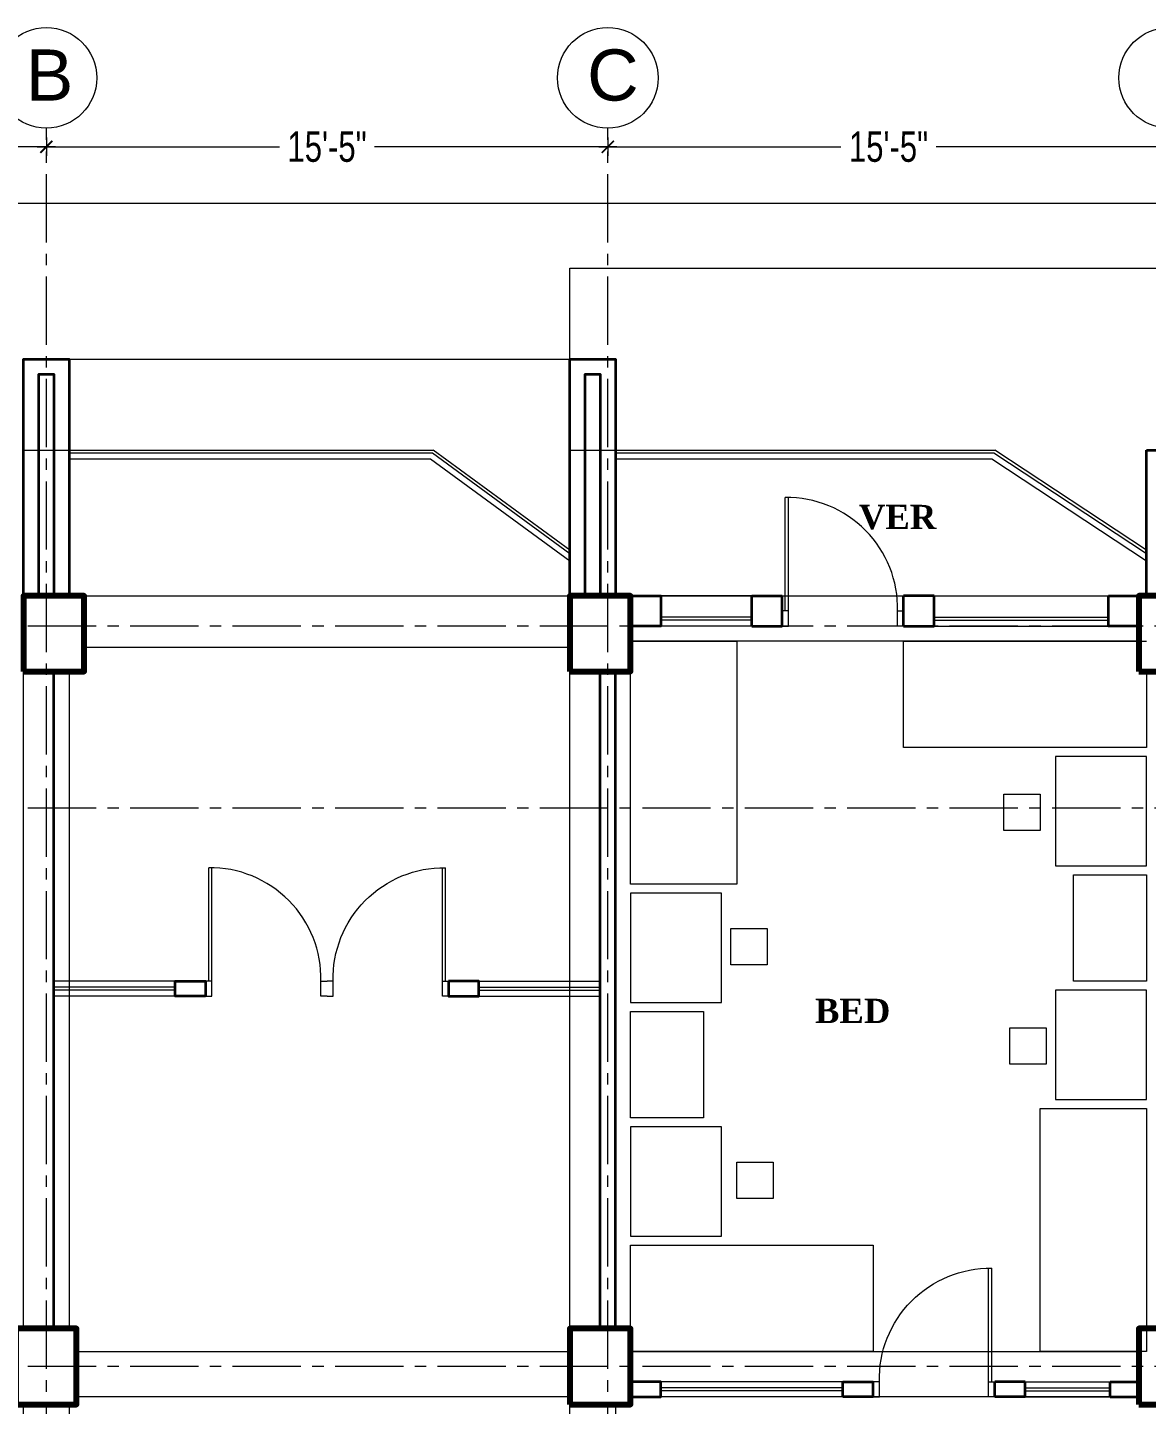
# Model space of a CAD drawing. Header units: feet. Extents: x 25261344 to 25389498, y 30010528 to 30074588.
# Drawn here: x 25363905 to 25364273.7, y 30072579.2 to 30073033 of the extents above; entities that cross this region are included whole.
import ezdxf

# ---------------------------------------------------------------- set-up
doc = ezdxf.new("R2010")
doc.units = ezdxf.units.FT
doc.header["$LTSCALE"] = 30
doc.header["$MEASUREMENT"] = 0
doc.header["$PDMODE"] = 32
doc.header["$PDSIZE"] = 15
doc.linetypes.add('CENTER2', pattern=[1.125, 0.75, -0.125, 0.125, -0.125])
doc.linetypes.add('DASHED', pattern=[0.75, 0.5, -0.25])
doc.layers.get('0').update_dxf_attribs({"lineweight": 5})
for name, color, linetype, lineweight in [('Column', 1, 'Continuous', 80), ('Dim-1', 7, 'Continuous', 9), ('Door', 32, 'Continuous', 5), ('Furnitures', 251, 'Continuous', 9), ('GRADE BEAM', 2, 'Continuous', 20), ('grid text', 252, 'CENTER2', 9), ('line 2', 7, 'Continuous', 13), ('rail', 224, 'Continuous', 9), ('TEXT', 7, 'Continuous', 18), ('WALL', 7, 'Continuous', 35), ('WIN', 142, 'Continuous', 20)]:
    doc.layers.add(name, color=color, linetype=linetype, lineweight=lineweight)
doc.styles.add('RomanS', font='swissl.ttf')
doc.styles.get("Standard").update_dxf_attribs({"font": 'timesbd.ttf'})
doc.styles.add('SWIS_LT', font='swisscl.ttf')
doc.dimstyles.new('dim-02', dxfattribs={"dimtxt": 8, "dimasz": 3, "dimexe": 3, "dimexo": 3, "dimgap": 2, "dimtad": 0, "dimdec": 0, "dimzin": 0, "dimdsep": 46, "dimlunit": 4, "dimtxsty": 'SWIS_LT', "dimblk": 'ARCHTICK', "dimcen": 2, "dimdle": 3, "dimclrd": 256, "dimclre": 256, "dimclrt": 256, "dimadec": 0, "dimazin": 0, "dimtfac": 1, "dimtdec": 0, "dimtix": 1, "dimtmove": 0, "dimatfit": 3, "dimfxl": 0, "dimfrac": 2, "dimtolj": 1, "dimtzin": 1, "dimlwd": -1, "dimarcsym": 0})

# ---------------------------------------------------------------- blocks, each defined once
blk = doc.blocks.new('FG')
at = {"layer": 'Door'}
for p, q in [((-2, -5), (-2, -42.39)), ((-1, -5), (-1, -42.39))]:
    blk.add_line(p, q, dxfattribs=at)
for points in [[(-40, 0), (-38, 0), (-38, -5), (-40, -5)], [(0, 0), (-2, 0), (-2, -5), (0, -5)]]:
    blk.add_lwpolyline(points, dxfattribs=at)
blk.add_arc((-1.44, -5.83), 36.57, 178.7054, 270.6905, dxfattribs=at)
blk = doc.blocks.new('_ArchTick')
at = {"color": 0, "linetype": 'ByBlock', "const_width": 0.15}
blk.add_lwpolyline([(-0.5, -0.5), (0.5, 0.5)], dxfattribs=at)
blk = doc.blocks.new('*D116')
for p, q in [((25359603.96, 30072993.65), (25359683.77, 30072993.65)), ((25359794.96, 30072993.65), (25359715.14, 30072993.65))]:
    blk.add_line(p, q)
at = {"lineweight": -2}
for p, q in [((25359606.96, 30072996.78), (25359606.96, 30072990.65)), ((25359791.96, 30072996.78), (25359791.96, 30072990.65))]:
    blk.add_line(p, q, dxfattribs=at)
at = {"layer": 'Defpoints', "color": 0}
for p in [(25359606.96, 30072999.78), (25359791.96, 30072999.78), (25359791.96, 30072993.65)]:
    blk.add_point(p, dxfattribs=at)
at = {"xscale": 4, "yscale": 4, "zscale": 4, "rotation": 180}
blk.add_blockref('_ArchTick', (25359606.96, 30072993.65), dxfattribs=at)
at = {"xscale": 4, "yscale": 4, "zscale": 4}
blk.add_blockref('_ArchTick', (25359791.96, 30072993.65), dxfattribs=at)
at = {"insert": (25359699.46, 30072993.65), "char_height": 10, "attachment_point": 5, "style": 'SWIS_LT'}
blk.add_mtext('\\A1;15\'-5"', dxfattribs=at)
blk = doc.blocks.new('*D118')
for p, q in [((25359788.96, 30072993.65), (25359868.77, 30072993.65)), ((25359979.96, 30072993.65), (25359900.14, 30072993.65))]:
    blk.add_line(p, q)
at = {"lineweight": -2}
for p, q in [((25359791.96, 30072996.78), (25359791.96, 30072990.65)), ((25359976.96, 30072996.78), (25359976.96, 30072990.65))]:
    blk.add_line(p, q, dxfattribs=at)
at = {"layer": 'Defpoints', "color": 0}
for p in [(25359791.96, 30072999.78), (25359976.96, 30072999.78), (25359976.96, 30072993.65)]:
    blk.add_point(p, dxfattribs=at)
at = {"xscale": 4, "yscale": 4, "zscale": 4, "rotation": 180}
blk.add_blockref('_ArchTick', (25359791.96, 30072993.65), dxfattribs=at)
at = {"xscale": 4, "yscale": 4, "zscale": 4}
blk.add_blockref('_ArchTick', (25359976.96, 30072993.65), dxfattribs=at)
at = {"insert": (25359884.46, 30072993.65), "char_height": 10, "attachment_point": 5, "style": 'SWIS_LT'}
blk.add_mtext('\\A1;15\'-5"', dxfattribs=at)
blk = doc.blocks.new('*D119')
for p, q in [((25359973.96, 30072993.65), (25360053.77, 30072993.65)), ((25360164.96, 30072993.65), (25360085.14, 30072993.65))]:
    blk.add_line(p, q)
at = {"lineweight": -2}
for p, q in [((25359976.96, 30072996.78), (25359976.96, 30072990.65)), ((25360161.96, 30072996.78), (25360161.96, 30072990.65))]:
    blk.add_line(p, q, dxfattribs=at)
at = {"layer": 'Defpoints', "color": 0}
for p in [(25359976.96, 30072999.78), (25360161.96, 30072999.78), (25360161.96, 30072993.65)]:
    blk.add_point(p, dxfattribs=at)
at = {"xscale": 4, "yscale": 4, "zscale": 4, "rotation": 180}
blk.add_blockref('_ArchTick', (25359976.96, 30072993.65), dxfattribs=at)
at = {"xscale": 4, "yscale": 4, "zscale": 4}
blk.add_blockref('_ArchTick', (25360161.96, 30072993.65), dxfattribs=at)
at = {"insert": (25360069.46, 30072993.65), "char_height": 10, "attachment_point": 5, "style": 'SWIS_LT'}
blk.add_mtext('\\A1;15\'-5"', dxfattribs=at)
blk = doc.blocks.new('*D158')
at = {"layer": 'Defpoints', "color": 0}
for p in [(25364458.65, 30072953.7), (25363672.18, 30072113.7), (25364458.65, 30072113.7)]:
    blk.add_point(p, dxfattribs=at)
at = {"layer": 'Dim-1'}
for p, q in [((25363672.18, 30072956.7), (25363672.18, 30072540.9)), ((25363672.18, 30072110.7), (25363672.18, 30072526.5))]:
    blk.add_line(p, q, dxfattribs=at)
at = {"layer": 'Dim-1', "lineweight": -2}
for p, q in [((25363682.18, 30072953.7), (25363669.18, 30072953.7)), ((25363682.18, 30072113.7), (25363669.18, 30072113.7))]:
    blk.add_line(p, q, dxfattribs=at)
at = {"layer": 'Dim-1', "xscale": 3, "yscale": 3, "zscale": 3}
for p, rotation in [((25363672.18, 30072953.7), 90), ((25363672.18, 30072113.7), 270)]:
    blk.add_blockref('_ArchTick', p, dxfattribs=dict(at, rotation=rotation))
at = {"layer": 'Dim-1', "insert": (25363672.18, 30072533.7), "char_height": 8, "attachment_point": 5, "rotation": 90, "style": 'SWIS_LT'}
blk.add_mtext("\\A1;70'", dxfattribs=at)
blk = doc.blocks.new('*D159')
at = {"layer": 'Defpoints', "color": 0}
for p in [(25365172.65, 30072975.08), (25363718.65, 30072893.7), (25365172.65, 30072785.7)]:
    blk.add_point(p, dxfattribs=at)
at = {"layer": 'Dim-1'}
for p, q in [((25363715.65, 30072975.08), (25364430.2, 30072975.08)), ((25365175.65, 30072975.08), (25364461.1, 30072975.08))]:
    blk.add_line(p, q, dxfattribs=at)
at = {"layer": 'Dim-1', "lineweight": -2}
for p, q in [((25363718.65, 30072965.08), (25363718.65, 30072978.08)), ((25365172.65, 30072965.08), (25365172.65, 30072978.08))]:
    blk.add_line(p, q, dxfattribs=at)
at = {"layer": 'Dim-1', "xscale": 3, "yscale": 3, "zscale": 3, "rotation": 180}
blk.add_blockref('_ArchTick', (25363718.65, 30072975.08), dxfattribs=at)
at = {"layer": 'Dim-1', "xscale": 3, "yscale": 3, "zscale": 3}
blk.add_blockref('_ArchTick', (25365172.65, 30072975.08), dxfattribs=at)
at = {"layer": 'Dim-1', "insert": (25364445.65, 30072975.08), "char_height": 8, "attachment_point": 5, "style": 'SWIS_LT'}
blk.add_mtext('\\A1;121\'-2"', dxfattribs=at)
blk = doc.blocks.new('T B')
at = {"layer": 'GRADE BEAM'}
for points in [[(25352438.54, 30069446.57), (25352453.54, 30069446.57), (25352453.54, 30069398.57), (25352438.54, 30069398.57)], [(25352618.54, 30069446.57), (25352633.54, 30069446.57), (25352633.54, 30069398.57), (25352618.54, 30069398.57)], [(25352618.54, 30069398.57), (25352618.54, 30069381.57), (25352458.54, 30069381.57), (25352458.54, 30069398.57)], [(25352806.04, 30069398.57), (25352806.04, 30069383.57), (25352638.54, 30069383.57), (25352638.54, 30069398.57)], [(25352438.54, 30069373.57), (25352453.54, 30069373.57), (25352453.54, 30069157.07), (25352438.54, 30069157.07)], [(25352618.54, 30069373.57), (25352633.54, 30069373.57), (25352633.54, 30069157.07), (25352618.54, 30069157.07)], [(25352618.54, 30069149.57), (25352618.54, 30069134.57), (25352456.04, 30069134.57), (25352456.04, 30069149.57)], [(25352806.04, 30069149.57), (25352806.04, 30069134.57), (25352638.54, 30069134.57), (25352638.54, 30069149.57)], [(25352438.54, 30069132.07), (25352453.54, 30069132.07), (25352453.54, 30069041.07), (25352438.54, 30069041.07)], [(25352618.54, 30069132.07), (25352633.54, 30069132.07), (25352633.54, 30069041.07), (25352618.54, 30069041.07)]]:
    blk.add_lwpolyline(points, close=True, dxfattribs=at)
blk = doc.blocks.new('COL2')
at = {"layer": 'Column'}
for points in [[(165, -25), (185, -25), (185, 0), (165, 0)], [(345, -25), (365, -25), (365, 0), (345, 0)], [(532.5, -25), (552.5, -25), (552.5, 0), (532.5, 0)], [(162.5, -266.5), (182.5, -266.5), (182.5, -241.5), (162.5, -241.5)], [(345, -266.5), (365, -266.5), (365, -241.5), (345, -241.5)], [(532.5, -266.5), (552.5, -266.5), (552.5, -241.5), (532.5, -241.5)]]:
    blk.add_lwpolyline(points, close=True, dxfattribs=at)
at = {"layer": 'GRADE BEAM'}
blk.add_blockref('T B', (-25352273.54, -30069398.57), dxfattribs=at)
blk = doc.blocks.new('DGFGSDFG')
at = {"layer": 'grid text'}
for p, q in [((25359791.96, 30072118.41), (25359791.96, 30072999.78)), ((25359976.96, 30072118.41), (25359976.96, 30072999.78)), ((25361090.85, 30072835.7), (25359529.41, 30072835.7)), ((25361090.85, 30072775.7), (25359529.41, 30072775.7)), ((25361090.85, 30072591.7), (25359529.41, 30072591.7))]:
    blk.add_line(p, q, dxfattribs=at)
at = {"layer": 'grid text', "linetype": 'Continuous'}
for centre in [(25359791.96, 30073016.37), (25359976.96, 30073016.37), (25360161.96, 30073016.37)]:
    blk.add_circle(centre, 16.59, dxfattribs=at)
at = {"layer": 'grid text', "char_height": 16.842, "attachment_point": 1, "style": 'RomanS'}
for s, insert in [('{\\C256;B}', (25359785.15, 30073025.74)), ('{\\C256;C}', (25359970.15, 30073025.74))]:
    blk.add_mtext_dynamic_manual_height_columns(s, width=25.401, gutter_width=84.21, heights=[32.6], dxfattribs=dict(at, insert=insert))
at = {"color": 18}
dim = blk.add_linear_dim(base=(25359791.96, 30072993.65), p1=(25359606.96, 30072999.78), p2=(25359791.96, 30072999.78), dimstyle='dim-02', override={"dimtxt": 10, "dimfxl": 10}, dxfattribs=at)
dim.commit()
dim.dimension.update_dxf_attribs({"geometry": '*D116', "text_midpoint": (25359699.46, 30072993.65)})
for base, p1, p2, picture, middle in [((25359976.96, 30072993.65), (25359791.96, 30072999.78), (25359976.96, 30072999.78), '*D118', (25359884.46, 30072993.65)), ((25360161.96, 30072993.65), (25359976.96, 30072999.78), (25360161.96, 30072999.78), '*D119', (25360069.46, 30072993.65))]:
    dim = blk.add_linear_dim(base=base, p1=p1, p2=p2, dimstyle='dim-02', override={"dimtxt": 10, "dimtmove": 1, "dimfxl": 10})
    dim.commit()
    dim.dimension.update_dxf_attribs({"geometry": picture, "text_midpoint": middle})

msp = doc.modelspace()

# ---------------------------------------------------------------- linework, layer by layer
at = {"layer": 'Furnitures'}
for points in [[(25364103.65, 30072830.7), (25364138.65, 30072830.7), (25364138.65, 30072750.7), (25364103.65, 30072750.7), (25364103.65, 30072820.7)], [(25364273.65, 30072820.7), (25364273.65, 30072795.7), (25364193.65, 30072795.7), (25364193.65, 30072830.7), (25364273.65, 30072830.7)]]:
    msp.add_lwpolyline(points, dxfattribs=at)
for points in [[(25364273.65, 30072792.7), (25364243.65, 30072792.7), (25364243.65, 30072756.7), (25364273.65, 30072756.7)], [(25364226.64, 30072780.31), (25364238.64, 30072780.31), (25364238.64, 30072768.31), (25364226.64, 30072768.31)], [(25364273.65, 30072718.7), (25364249.65, 30072718.7), (25364249.65, 30072753.7), (25364273.65, 30072753.7)], [(25364103.65, 30072711.7), (25364133.65, 30072711.7), (25364133.65, 30072747.7), (25364103.65, 30072747.7)], [(25364148.67, 30072724.08), (25364136.67, 30072724.08), (25364136.67, 30072736.08), (25364148.67, 30072736.08)], [(25364273.65, 30072715.7), (25364243.65, 30072715.7), (25364243.65, 30072679.7), (25364273.65, 30072679.7)], [(25364103.65, 30072708.7), (25364127.65, 30072708.7), (25364127.65, 30072673.7), (25364103.65, 30072673.7)], [(25364103.65, 30072708.7), (25364127.65, 30072708.7), (25364127.65, 30072673.7), (25364103.65, 30072673.7)], [(25364228.63, 30072703.31), (25364240.63, 30072703.31), (25364240.63, 30072691.31), (25364228.63, 30072691.31)], [(25364273.65, 30072676.7), (25364273.65, 30072596.7), (25364238.65, 30072596.7), (25364238.65, 30072676.7)], [(25364103.65, 30072634.7), (25364133.65, 30072634.7), (25364133.65, 30072670.7), (25364103.65, 30072670.7)], [(25364150.67, 30072647.08), (25364138.67, 30072647.08), (25364138.67, 30072659.08), (25364150.67, 30072659.08)], [(25364183.65, 30072596.7), (25364103.65, 30072596.7), (25364103.65, 30072631.7), (25364183.65, 30072631.7)]]:
    msp.add_lwpolyline(points, close=True, dxfattribs=at)
at = {"layer": 'line 2', "linetype": 'DASHED', "ltscale": 20}
msp.add_line((25363918.65, 30072923.7), (25364083.65, 30072923.7), dxfattribs=at)
at = {"layer": 'line 2'}
for p, q in [((25363918.65, 30072893.7), (25364038.65, 30072893.7)), ((25364083.65, 30072860.7), (25364038.65, 30072893.7)), ((25364098.65, 30072893.7), (25364223.65, 30072893.7)), ((25364273.65, 30072860.7), (25364223.65, 30072893.7))]:
    msp.add_line(p, q, dxfattribs=at)
at = {"layer": 'line 2', "linetype": 'DASHED', "ltscale": 20}
msp.add_lwpolyline([(25364083.65, 30072923.7), (25364083.65, 30072953.7), (25364288.65, 30072953.7), (25364288.65, 30072893.7)], dxfattribs=at)
at = {"layer": 'rail'}
for p, q in [((25364038.35, 30072892.7), (25363918.65, 30072892.7)), ((25364037.75, 30072890.7), (25363918.65, 30072890.7)), ((25364083.65, 30072857.1), (25364037.75, 30072890.7)), ((25364083.65, 30072859.5), (25364038.35, 30072892.7)), ((25364223.35, 30072892.7), (25364098.65, 30072892.7)), ((25364222.75, 30072890.7), (25364098.65, 30072890.7)), ((25364273.65, 30072857.1), (25364222.75, 30072890.7)), ((25364273.65, 30072859.5), (25364223.35, 30072892.7))]:
    msp.add_line(p, q, dxfattribs=at)
at = {"layer": 'WALL', "ltscale": 10}
for p, q in [((25364273.65, 30072845.7), (25364273.65, 30072893.7)), ((25364273.65, 30072893.7), (25364288.65, 30072893.7)), ((25364143.65, 30072845.7), (25364153.65, 30072845.7)), ((25364193.65, 30072835.7), (25364193.65, 30072845.7)), ((25364203.65, 30072845.7), (25364193.65, 30072845.7)), ((25364203.65, 30072835.7), (25364203.65, 30072845.7)), ((25364143.65, 30072835.7), (25364153.65, 30072835.7)), ((25364193.65, 30072835.7), (25364203.65, 30072835.7)), ((25363913.65, 30072604.2), (25363913.65, 30072820.7)), ((25364093.65, 30072604.2), (25364093.65, 30072820.7)), ((25364098.65, 30072604.2), (25364098.65, 30072820.7)), ((25364173.65, 30072581.7), (25364173.65, 30072586.7)), ((25364173.65, 30072586.7), (25364183.65, 30072586.7)), ((25364183.65, 30072581.7), (25364183.65, 30072586.7)), ((25364233.65, 30072586.7), (25364223.65, 30072586.7)), ((25364261.65, 30072586.7), (25364271.15, 30072586.7)), ((25364183.65, 30072581.7), (25364173.65, 30072581.7)), ((25364233.65, 30072581.7), (25364223.65, 30072581.7)), ((25364261.65, 30072581.7), (25364271.15, 30072581.7))]:
    msp.add_line(p, q, dxfattribs=at)
for points in [[(25363903.65, 30072845.7), (25363903.65, 30072923.7), (25363918.65, 30072923.7), (25363918.65, 30072845.7)], [(25364083.65, 30072845.7), (25364083.65, 30072923.7), (25364098.65, 30072923.7), (25364098.65, 30072845.7)], [(25363908.65, 30072845.7), (25363908.65, 30072918.7), (25363913.65, 30072918.7), (25363913.65, 30072845.7)], [(25364088.65, 30072845.7), (25364088.65, 30072918.7), (25364093.65, 30072918.7), (25364093.65, 30072845.7)], [(25364143.65, 30072835.7), (25364143.65, 30072845.7)], [(25364153.65, 30072835.7), (25364153.65, 30072845.7)], [(25364103.65, 30072581.7), (25364113.65, 30072581.7), (25364113.65, 30072586.7), (25364103.65, 30072586.7)], [(25364223.65, 30072581.7), (25364223.65, 30072586.7)], [(25364233.65, 30072581.7), (25364233.65, 30072586.7)], [(25364261.65, 30072581.7), (25364261.65, 30072586.7)]]:
    msp.add_lwpolyline(points, dxfattribs=at)
for points in [[(25364103.65, 30072845.7), (25364113.65, 30072845.7), (25364113.65, 30072835.7), (25364103.65, 30072835.7)], [(25364261.15, 30072845.7), (25364271.15, 30072845.7), (25364271.15, 30072835.7), (25364261.15, 30072835.7)], [(25363963.65, 30072713.7), (25363953.65, 30072713.7), (25363953.65, 30072718.7), (25363963.65, 30072718.7)], [(25364043.65, 30072718.7), (25364043.65, 30072713.7), (25364053.65, 30072713.7), (25364053.65, 30072718.7)]]:
    msp.add_lwpolyline(points, close=True, dxfattribs=at)
at = {"layer": 'WIN'}
for p, q in [((25364143.65, 30072845.7), (25364113.65, 30072845.7)), ((25364203.65, 30072845.7), (25364263.65, 30072845.7)), ((25364143.65, 30072838.7), (25364113.65, 30072838.7)), ((25364203.65, 30072838.7), (25364261.15, 30072838.7)), ((25364143.65, 30072837.7), (25364113.65, 30072837.7)), ((25364143.65, 30072835.7), (25364113.65, 30072835.7)), ((25364203.65, 30072837.7), (25364261.15, 30072837.7)), ((25364203.65, 30072835.7), (25364263.65, 30072835.7)), ((25363953.65, 30072718.7), (25363913.65, 30072718.7)), ((25363953.65, 30072716.7), (25363913.65, 30072716.7)), ((25364053.65, 30072718.7), (25364093.65, 30072718.7)), ((25364053.65, 30072716.7), (25364093.65, 30072716.7)), ((25363953.65, 30072715.7), (25363913.65, 30072715.7)), ((25363953.65, 30072713.7), (25363913.65, 30072713.7)), ((25364053.65, 30072715.7), (25364093.65, 30072715.7)), ((25364053.65, 30072713.7), (25364093.65, 30072713.7)), ((25364173.65, 30072586.7), (25364113.65, 30072586.7)), ((25364173.65, 30072584.7), (25364113.65, 30072584.7)), ((25364233.65, 30072586.7), (25364261.65, 30072586.7)), ((25364233.65, 30072584.7), (25364261.65, 30072584.7)), ((25364173.65, 30072583.7), (25364113.65, 30072583.7)), ((25364173.65, 30072581.7), (25364113.65, 30072581.7)), ((25364233.65, 30072583.7), (25364261.65, 30072583.7)), ((25364233.65, 30072581.7), (25364261.65, 30072581.7))]:
    msp.add_line(p, q, dxfattribs=at)

# ---------------------------------------------------------------- block references
msp.add_blockref('DGFGSDFG', (4119.2, 0))
at = {"layer": 'Dim-1'}
msp.add_blockref('COL2', (25363738.65, 30072845.7), dxfattribs=at)
at = {"layer": 'Door', "color": 2, "rotation": 180}
for p in [(25364153.65, 30072835.7), (25363963.65, 30072713.7)]:
    msp.add_blockref('FG', p, dxfattribs=at)
at = {"layer": 'Door', "color": 2, "xscale": -1, "rotation": 180}
for p in [(25364043.65, 30072713.7), (25364223.65, 30072581.7)]:
    msp.add_blockref('FG', p, dxfattribs=at)

# ---------------------------------------------------------------- texts
at = {"layer": 'TEXT', "ltscale": 10, "char_height": 8, "width": 179.7812, "attachment_point": 7}
for s, insert in [('VER', (25364178.89, 30072867.49)), ('BED', (25364164.42, 30072704.87))]:
    msp.add_mtext(s, dxfattribs=dict(at, insert=insert))

# ---------------------------------------------------------------- dimensions: what is measured, and where the dimension line sits
at = {"layer": 'Dim-1'}
dim = msp.add_linear_dim(base=(25365172.65, 30072975.08), p1=(25363718.65, 30072893.7), p2=(25365172.65, 30072785.7), dimstyle='dim-02', override={"dimtxt": 8, "dimfxl": 10}, dxfattribs=at)
dim.commit()
dim.dimension.update_dxf_attribs({"geometry": '*D159', "text_midpoint": (25364445.65, 30072975.08)})
dim = msp.add_linear_dim(base=(25363672.18, 30072113.7), p1=(25364458.65, 30072953.7), p2=(25364458.65, 30072113.7), angle=90, dimstyle='dim-02', override={"dimtxt": 8, "dimfxl": 10}, dxfattribs=at)
dim.commit()
dim.dimension.update_dxf_attribs({"geometry": '*D158', "text_midpoint": (25363672.18, 30072533.7)})

doc.saveas('drawing.dxf')
